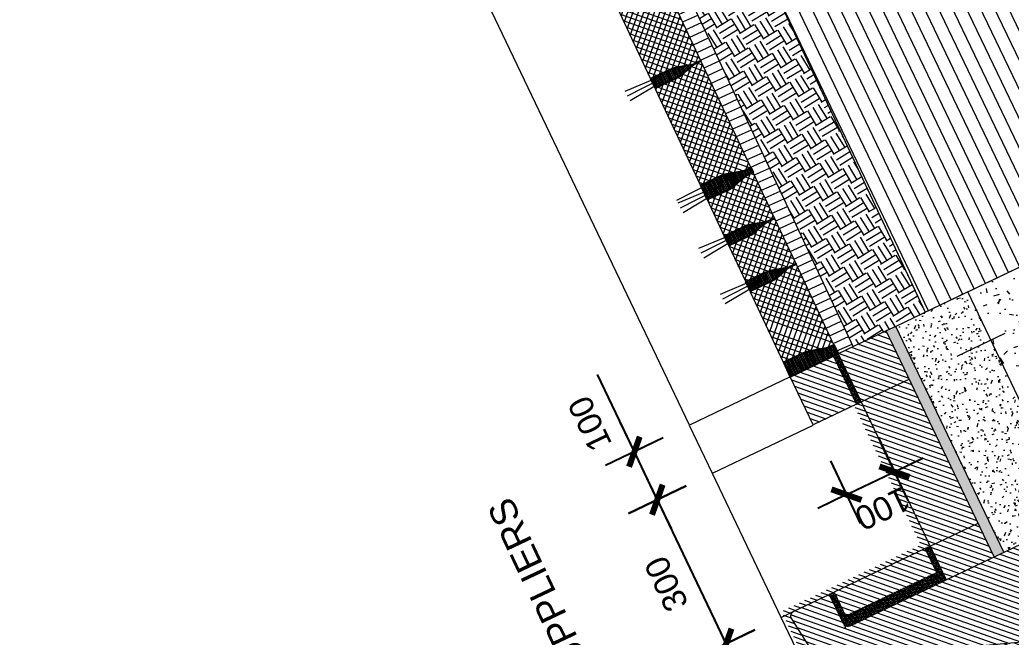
# Model space of a CAD drawing. Header units: metres. Extents: x 678805 to 1359287, y 2747329 to 5497370.
# Drawn here: x 679483.323 to 679485.186, y 2747420.339 to 2747421.499 of the extents above; entities that cross this region are included whole.
import ezdxf
from ezdxf import colors
from ezdxf.entities.mleader import LeaderData, LeaderLine
from ezdxf.math import Vec2, Vec3

# ---------------------------------------------------------------- set-up
doc = ezdxf.new("R2010")
doc.units = ezdxf.units.M
doc.linetypes.add('XREF_MON_WATERFEATURE$0$HIDDEN', pattern=[0.375, 0.25, -0.125])
for name, color, linetype, true_color in [('02-L-Waterfeatures 01', 7, 'Continuous', 0x4da6ff), ('XREF_MON_WATERFEATURE$0$01-TX-Dimensions_1-25', 7, 'Continuous', 0x3f5f7f), ('XREF_MON_WATERFEATURE$0$EIT_3 TR sorra', 7, 'Continuous', 0xd8ceb0)]:
    doc.layers.add(name, color=color, linetype=linetype, true_color=true_color)
doc.layers.add('XREF_MON_WATERFEATURE$0$-aux', color=50, linetype='Continuous', plot=False)
for name, color, linetype in [('XREF_MON_WATERFEATURE$0$01-TX', 7, 'Continuous'), ('XREF_MON_WATERFEATURE$0$02-L-Waterfeatures 02', 152, 'Continuous'), ('XREF_MON_WATERFEATURE$0$COTAUX', 7, 'Continuous')]:
    doc.layers.add(name, color=color, linetype=linetype)
for name, color, linetype, lineweight, true_color in [('XREF_MON_WATERFEATURE$0$02-L-projecció', 7, 'Continuous', 5, 0x636363), ('XREF_MON_WATERFEATURE$0$02-L-projecció 2', 7, 'Continuous', 5, 0x636363), ('XREF_MON_WATERFEATURE$0$3- TR terra vegetal', 7, 'Continuous', 0, 0xbea68e), ('XREF_MON_WATERFEATURE$0$3-TR sorra granitica', 7, 'Continuous', 0, 0xf2dac9), ('XREF_MON_WATERFEATURE$0$3-TR tot_u', 7, 'Continuous', 5, 0x787878)]:
    doc.layers.add(name, color=color, linetype=linetype, lineweight=lineweight, true_color=true_color)
for name, color, linetype, lineweight in [('XREF_MON_WATERFEATURE$0$02-L-seccionat', 6, 'Continuous', 5), ('XREF_MON_WATERFEATURE$0$1-L-GESPA', 64, 'Continuous', 0), ('XREF_MON_WATERFEATURE$0$3-TR Formigó', 252, 'Continuous', 0), ('XREF_MON_WATERFEATURE$0$3-TR terra compactada', 45, 'Continuous', 0), ('XREF_MON_WATERFEATURE$0$3-TR Tot-u', 37, 'Continuous', 0)]:
    doc.layers.add(name, color=color, linetype=linetype, lineweight=lineweight)
doc.styles.add('XREF_MON_WATERFEATURE$0$Standard', font='arial.ttf')
doc.dimstyles.new('XREF_MON_WATERFEATURE$0$E20', dxfattribs={"dimscale": 0.03, "dimtxt": 1.5, "dimasz": 0.2, "dimexe": 0.1, "dimexo": 2.5, "dimgap": 1, "dimtad": 1, "dimdec": 0, "dimlfac": 1000, "dimzin": 0, "dimdsep": 46, "dimtxsty": 'XREF_MON_WATERFEATURE$0$Standard', "dimblk1": 'XREF_MON_WATERFEATURE$0$LINCOT200', "dimblk2": 'XREF_MON_WATERFEATURE$0$LINCOT200', "dimsah": 1, "dimcen": 0.1, "dimdle": 0.1, "dimclrt": 256, "dimadec": 0, "dimazin": 0, "dimtfac": 0.01538461538461539, "dimtdec": 0, "dimtofl": 0, "dimtmove": 0, "dimatfit": 3, "dimldrblk": 'XREF_MON_WATERFEATURE$0$LINCOT200', "dimfxl": 1, "dimtolj": 1, "dimtzin": 0, "dimarcsym": 0})
pattern_1 = [(45.00024237466998, (-40.34457872249186, 32.35884302249178), (-0.00673522058219375, 0.00673516359928945), []), (135.0002423746699, (-40.34457872249186, 32.35884302249178), (-0.00673516359928945, -0.00673522058219375), [])]
pattern_2 = [(0.07158571544180016, (-44.33481519203633, 33.15170948952436), (-3.123515266994169e-06, 0.002499998048729712), [])]
pattern_3 = [(44.99999999989516, (-45.99746788525954, 30.80656202230603), (-0.006735192090789537, 0.006735192090814185), [])]
pattern_4 = [(43.98579928964266, (0, 0), (0.001927275125572216, 0.006603891924043958), [0.00853281250000007, -0.001706562500000014, 0, -0.001706562500000014])]
pattern_5 = [(44.99999999999999, (0, 0), (-0.006735192090801866, 0.006735192090801866), [])]

# ---------------------------------------------------------------- blocks, each defined once
blk = doc.blocks.new('XREF_MON_WATERFEATURE$0$WaterFall Channel')
at = {"layer": 'XREF_MON_WATERFEATURE$0$3-TR Formigó'}
h = blk.add_hatch(dxfattribs=at)
h.set_pattern_fill('ANSI31', color=256, scale=0.002999999999999998, angle=-18.27604261032588, style=0)
h.set_pattern_definition(pattern_3)
h.paths.add_polyline_path([(0.09851920045912266, -5.111424252390862e-05), (-1.862645149230957e-09, -4.21903096139431e-05), (-1.586973667144775e-06, -0.3450375250540674), (0.09851920185610652, -0.3450375245884061)])
h = blk.add_hatch(dxfattribs=at)
h.set_pattern_fill('ANSI31', color=256, scale=0.002999999999999998, angle=-18.27604261032588, style=0)
h.set_pattern_definition(pattern_3)
edge = h.paths.add_edge_path()
edge.add_line((0.2580314185521885, -0.3999952720651739), (0.0985192027874291, -0.3999831625260413))
edge.add_line((0.0985192027874291, -0.3999831625260413), (0.09850334841758013, -0.3750360794365406))
edge.add_line((0.09850334841758013, -0.3750360794365406), (8.132075890898705e-06, -0.3750389693304896))
edge.add_line((8.132075890898705e-06, -0.3750389693304896), (2.610962837934494e-06, -0.4999805477447808))
edge.add_line((2.610962837934494e-06, -0.4999805477447808), (0.4298762682080269, -0.5000129554420709))
edge.add_line((0.4298762682080269, -0.5000129554420709), (0.4298762682080269, -0.1000000004656613))
edge.add_line((0.4298762682080269, -0.1000000004656613), (0.4998762682080269, -0.1000000004656613))
edge.add_line((0.4998762682080269, -0.1000000004656613), (0.4998762686548925, -0.02505663478112696))
edge.add_arc((0.4898366796350784, -0.02645006639107605), 0.01013582751127793, 7.901811386936648, 96.45579607710752)
edge.add_line((0.4886970412917435, -0.01637851120904088), (0.3952812625161918, -0.0274717642880464))
edge.add_line((0.3952812625161918, -0.0274717642880464), (0.2580314185521885, -0.3999952720651739))
at = {"layer": 'XREF_MON_WATERFEATURE$0$02-L-seccionat'}
blk.add_lwpolyline([(4.656612873077393e-10, -4.656612873077393e-10), (0.09851920325309038, -4.656612873077393e-10), (0.09851920325309038, -0.3899839207848978, 0.4141913255382975), (0.1085184440340928, -0.3999839207560771), (0.2510580586641579, -0.399994742634442, 0.3142384861403481), (0.260442213579803, -0.3934518925298635), (0.3931626223038822, -0.0332221772634832, -0.2820400704616889), (0.4013667897201669, -0.02674909950616764), (0.4886970412917435, -0.01637851120904088, -0.4492722296790671), (0.4998762696050107, -0.02630873816087842), (0.4998762682080269, -0.1000000004656613), (0.4398762682080269, -0.1000000004656613, 0.414213562373095), (0.4298762682080269, -0.1100000004656613), (0.4298762682080269, -0.5000129554420709), (-2.265442162752151e-06, -0.4999805482104421), (4.656612873077393e-10, -4.656612873077393e-10)], format="xyb", dxfattribs=at)
blk = doc.blocks.new('XREF_MON_WATERFEATURE$0$Font')
at = {"layer": 'XREF_MON_WATERFEATURE$0$02-L-Waterfeatures 02', "lineweight": 9, "transparency": 33554687}
h = blk.add_hatch(dxfattribs=at)
h.set_pattern_fill('ANSI31', color=256, scale=0.002499999999999999, angle=2.627825166700061e-09)
h.set_pattern_definition([(45.00000000262781, (2.000490661710501, -0.440017266664654), (-0.005612660075925642, 0.005612660075410798), [])])
edge = h.paths.add_edge_path()
edge.add_line((1.800098594278097, 1.504928372334689), (1.800098593346775, 1.109996326325006))
edge.add_line((1.800098593346775, 1.109996326267719), (1.959610811672671, 1.109934739693862))
edge.add_line((1.959610811434686, 1.109934739535674), (2.096860655398689, 1.482458247312802))
edge.add_line((2.096860656514764, 1.48245824733749), (2.190276435238792, 1.49360097657212))
edge.add_arc((2.191415851935744, 1.483529136050493), 0.01013608618583568, 7.903237830832325, 96.45436951496481, ccw=False)
edge.add_line((2.201455662492663, 1.484922853065655), (2.202041886351375, 1.199959193803714))
edge.add_line((2.2020418853499, 1.199959194054827), (2.501285506412387, 1.199959193589166))
edge.add_line((2.501285506412387, 1.199959193589166), (2.501455659907939, 1.214982734787865))
edge.add_line((2.501455659978092, 1.21498273476027), (2.2114556604065, 1.21498273476027))
edge.add_line((2.2114556604065, 1.21498273476027), (2.211455659940839, 1.504928372791037))
edge.add_line((2.211455660872161, 1.50492837256752), (1.80009859520942, 1.504928372101858))
at = {"layer": 'XREF_MON_WATERFEATURE$0$3- TR terra vegetal'}
h = blk.add_hatch(dxfattribs=at)
h.set_pattern_fill('_USER', color=256, scale=0.0025, angle=-18.20445689477927, style=0, pattern_type=0)
h.set_pattern_definition([(0.07158571544180016, (-2.520864568650723, 15.61638862267137), (-3.123515266994169e-06, 0.002499998048729712), [])])
edge = h.paths.add_edge_path()
edge.add_line((2.620919218286872, 1.199803300201893), (2.601663697510975, 1.199959445279092))
edge.add_line((2.601663697510958, 1.199959445279092), (2.601657126098854, 1.29911584360525))
edge.add_line((2.601657126098871, 1.29911584360525), (2.63172709196806, 1.298881505616009))
edge.add_line((2.63172709196806, 1.298881505616009), (2.631406579166651, 1.257753982208669))
edge.add_arc((2.574263726361096, 1.25819930434227), 0.05714458812793462, 343.55447609660683, 359.55349522291766, ccw=False)
edge.add_line((2.629070491530001, 1.242021466605365), (2.622962411027402, 1.221328699029982))
edge.add_arc((2.669399163220078, 1.207621516892686), 0.04841754648069411, 163.55447421306, 179.5534933392727)
edge.add_line((2.620983086992055, 1.207998831057921), (2.620919218286872, 1.199803299969062))
edge.add_line((2.620919218286872, 1.199803300201893), (2.601663697510975, 1.199959445279092))
h = blk.add_hatch(dxfattribs=at)
h.set_pattern_fill('_USER', color=256, scale=0.0025, angle=-18.20445689477927, style=0, pattern_type=0)
h.set_pattern_definition(pattern_2)
edge = h.paths.add_edge_path()
edge.add_line((2.788405295461416, 1.198497987817973), (2.788469163700938, 1.206693517509848))
edge.add_arc((2.740053078625351, 1.207070832140744), 0.04841755511519297, 359.5534931793446, 375.5525123054567)
edge.add_line((2.786697830073535, 1.220052616903558), (2.780912994407117, 1.240838068304583))
edge.add_arc((2.835965244099498, 1.256159762851894), 0.05714459254193436, 179.5534972539195, 195.552516380138, ccw=False)
edge.add_line((2.77882238663733, 1.256605083122849), (2.7791428999044, 1.297732603270561))
edge.add_line((2.779142900835723, 1.297732603270561), (2.799213169608265, 1.297576192300767))
edge.add_line((2.799213168676943, 1.297576192300767), (2.798892656341195, 1.256448672153056))
edge.add_arc((2.741749791894108, 1.256893996149302), 0.05714460020380366, 343.5544745027155, 359.5534936290265, ccw=False)
edge.add_line((2.796556567773223, 1.240716153290123), (2.790448487270623, 1.220023387111723))
edge.add_arc((2.836885238997638, 1.206316201481968), 0.04841754697216365, 163.5544702963147, 179.5534894225274)
edge.add_line((2.788469162303954, 1.206693519372493), (2.788405294297263, 1.198497987817973))
h = blk.add_hatch(dxfattribs=at)
h.set_pattern_fill('_USER', color=256, scale=0.0025, angle=-18.20445689477927, style=0, pattern_type=0)
h.set_pattern_definition(pattern_2)
edge = h.paths.add_edge_path()
edge.add_line((2.883365471381694, 1.197754453402013), (2.883429338224232, 1.205949983093888))
edge.add_arc((2.835013248957694, 1.206327298190445), 0.04841755843227954, 359.5534926588701, 375.5525117849821)
edge.add_line((2.881658004596829, 1.219309083651751), (2.87587316846475, 1.240094535052776))
edge.add_arc((2.930925411172211, 1.255416225409135), 0.05714458546793722, 179.5534948100345, 195.5525139362529, ccw=False)
edge.add_line((2.873782561160624, 1.255861547775567), (2.874103073496372, 1.296989069320261))
edge.add_line((2.874103073496372, 1.296989069320261), (2.894173342734575, 1.29683265928179))
edge.add_line((2.894173343665898, 1.29683265928179), (2.89385283133015, 1.255705136805773))
edge.add_arc((2.836709975730628, 1.256150460336357), 0.05714459002858331, 343.5544746836989, 359.55349381000985, ccw=False)
edge.add_line((2.891516742296517, 1.239972620736808), (2.885408661328256, 1.219279854092747))
edge.add_arc((2.931845414452255, 1.205572666600347), 0.04841754887281254, 163.5544686287365, 179.5534877549495)
edge.add_line((2.883429335430264, 1.205949985887855), (2.883365469519049, 1.19775445247069))
h = blk.add_hatch(dxfattribs=at)
h.set_pattern_fill('_USER', color=256, scale=0.0025, angle=-18.20445689477927, style=0, pattern_type=0)
h.set_pattern_definition(pattern_2)
edge = h.paths.add_edge_path()
edge.add_line((2.988325421698391, 1.196943555492908), (2.978325727861375, 1.197021484375))
edge.add_line((2.978325728327036, 1.197021484375), (2.978389595635235, 1.205217014532536))
edge.add_arc((2.929973511490971, 1.205594331026077), 0.0484175548952806, 359.5534912166777, 375.5525103427898)
edge.add_line((2.976618262939155, 1.218576114159077), (2.970833425875753, 1.23936156462878))
edge.add_arc((3.025885672774166, 1.254683255217969), 0.05714458878502333, 179.5534943690459, 195.5525134952643, ccw=False)
edge.add_line((2.968742818571627, 1.255128578282893), (2.969063330441713, 1.296256100293249))
edge.add_line((2.969063330441713, 1.296256100293249), (2.999133296310902, 1.296021761372685))
edge.add_line((2.999133296776563, 1.296021761372685), (2.998812783043832, 1.254894237965345))
edge.add_arc((2.941669930703938, 1.255339556373656), 0.05714458763646535, 343.55447941519253, 359.5534985415034, ccw=False)
edge.add_line((2.996476696804166, 1.239161722362041), (2.990368616301566, 1.21846895525232))
edge.add_arc((3.036805368959904, 1.204761771019548), 0.04841754838134283, 163.5544725454819, 179.5534916716948)
edge.add_line((2.988389290869236, 1.205139087280259), (2.988325421698391, 1.196943555725738))
edge.add_line((2.988325421698391, 1.196943555492908), (2.978325727861375, 1.197021484375))
h = blk.add_hatch(dxfattribs=at)
h.set_pattern_fill('_USER', color=256, scale=0.0025, angle=-18.20445689477927, style=0, pattern_type=0)
h.set_pattern_definition(pattern_2)
edge = h.paths.add_edge_path()
edge.add_line((3.209555474109948, 1.19522297848016), (3.209619340486825, 1.203418508637697))
edge.add_arc((3.161203252151608, 1.203795820474625), 0.04841755721356116, 359.5534968444406, 375.5525159705526)
edge.add_line((3.207848005928099, 1.216777608729899), (3.202063170261681, 1.23756305873394))
edge.add_arc((3.257115418557078, 1.252884747926146), 0.05714459022365417, 179.5534924856203, 195.5525116118387, ccw=False)
edge.add_line((3.199972563423216, 1.253330072853714), (3.200293075293303, 1.294457593467087))
edge.add_line((3.200293075293303, 1.294457593234256), (3.220363345462829, 1.294301183195785))
edge.add_line((3.22036334592849, 1.294301183428615), (3.220042832195759, 1.253173660952598))
edge.add_arc((3.162899978924543, 1.253618983086199), 0.05714458812793462, 343.55447609660683, 359.55349522291766, ccw=False)
edge.add_line((3.217706744093448, 1.237441145349294), (3.211598663125187, 1.216748378239572))
edge.add_arc((3.258035416249186, 1.203041192376986), 0.04841754862707762, 163.5544705871094, 179.5534897133222)
edge.add_line((3.209619338624179, 1.20341850980185), (3.209555472014472, 1.195222975919023))
at = {"layer": 'XREF_MON_WATERFEATURE$0$3-TR Formigó'}
h = blk.add_hatch(dxfattribs=at)
h.set_pattern_fill('ANSI31', color=256, scale=0.003, style=0)
h.set_pattern_definition(pattern_5)
h.paths.add_polyline_path([(2.20145566156134, 1.399930011248216), (2.151455661281943, 1.399930011481047), (2.151455661281943, 1.209959194529802), (2.201455661095679, 1.20995919406414)])
h = blk.add_hatch(dxfattribs=at)
h.set_pattern_fill('ANSI31', color=256, scale=0.003, style=0)
h.set_pattern_definition(pattern_5)
h.paths.add_polyline_path([(2.501663700677454, 1.299959193915129), (2.601663699373603, 1.299959193915129), (2.601663697510958, 1.20995919406414), (2.501663697417825, 1.20995919406414)])
h = blk.add_hatch(dxfattribs=at)
h.set_pattern_fill('ANSI37', color=256, scale=0.002999999999999998, angle=-18.27580023555105, style=0)
h.set_pattern_definition(pattern_1)
edge = h.paths.add_edge_path()
edge.add_line((2.788405321538448, 1.198501554317772), (2.788469189312309, 1.206697084009647))
edge.add_arc((2.740053099580109, 1.207074402133003), 0.04841755976012121, 359.5534894544946, 375.5525085808836)
edge.add_line((2.786697857547551, 1.220056185033172), (2.780913020251319, 1.240841632243246))
edge.add_arc((2.835965268779546, 1.256163323298097), 0.05714459044333947, 179.5534941485196, 195.552513274802, ccw=False)
edge.add_line((2.778822412248701, 1.25660864636302), (2.779142895713449, 1.297732671257108))
edge.add_line((2.779142896644771, 1.297732671257108), (2.778345715720206, 1.297738884575665))
edge.add_line((2.778345715254545, 1.297738884575665), (2.77835229318589, 1.298582934308797))
edge.add_line((2.778352293651551, 1.298582934308797), (2.632530850823969, 1.299719341564924))
edge.add_line((2.632530850358307, 1.299719341564924), (2.632524273823947, 1.298875288572162))
edge.add_line((2.632524273823947, 1.298875288572162), (2.63172709196806, 1.298881505616009))
edge.add_line((2.63172709196806, 1.298881505616009), (2.631406607571989, 1.25775747699663))
edge.add_arc((2.574263754300773, 1.258202799130231), 0.05714458812803555, 343.5544760966211, 359.5534952229035, ccw=False)
edge.add_line((2.629070519469678, 1.242024961160496), (2.622962438967079, 1.22133219265379))
edge.add_arc((2.669399196282029, 1.207625006325543), 0.04841755193637695, 163.5544711686107, 179.5534902949996)
edge.add_line((2.620983114466071, 1.208002323750407), (2.620919245295227, 1.199806794989854))
edge.add_line((2.620919245760888, 1.199806794989854), (2.78840532200411, 1.198501554317772))
h = blk.add_hatch(dxfattribs=at)
h.set_pattern_fill('ANSI37', color=256, scale=0.002999999999999998, angle=-18.27580023555105, style=0)
h.set_pattern_definition(pattern_1)
edge = h.paths.add_edge_path()
edge.add_line((2.883365494664758, 1.197757951449603), (2.883429365232587, 1.2059534820728))
edge.add_arc((2.835013275034726, 1.206330791115761), 0.04841756096963969, 359.55350024916, 375.552519375549)
edge.add_line((2.881658030673862, 1.219312583096325), (2.87587319361046, 1.240098029375076))
edge.add_arc((2.930925440043211, 1.255419719964266), 0.0571445887847962, 179.5534943690139, 195.5525134952963, ccw=False)
edge.add_line((2.873782586771995, 1.255865043029189), (2.874103070702404, 1.296989068388939))
edge.add_line((2.874103070236742, 1.296989068388939), (2.873305889312178, 1.296995281707495))
edge.add_line((2.8733058902435, 1.296995281241834), (2.873312468174845, 1.29783933237195))
edge.add_line((2.873312467709184, 1.297839332837611), (2.800016899127513, 1.29841053346172))
edge.add_line((2.800016899127513, 1.29841053346172), (2.800010321196169, 1.297566482797265))
edge.add_line((2.800010321196169, 1.297566482564434), (2.799213139340281, 1.29757269914262))
edge.add_line((2.79921313887462, 1.297572699375451), (2.798892655875534, 1.256448670290411))
edge.add_arc((2.741749806329608, 1.256893992889673), 0.0571445848182067, 343.5544756038513, 359.5534947301338, ccw=False)
edge.add_line((2.796556567773223, 1.240716155618429), (2.790448486339301, 1.220023386646062))
edge.add_arc((2.836885245516896, 1.206316201947629), 0.04841755334555609, 163.554473417778, 179.5534925441669)
edge.add_line((2.788469162303954, 1.206693517044187), (2.788405294530094, 1.198497987817973))
edge.add_line((2.788405295461416, 1.198497987817973), (2.883365495596081, 1.197757951449603))
h = blk.add_hatch(dxfattribs=at)
h.set_pattern_fill('ANSI37', color=256, scale=0.002999999999999998, angle=-18.27580023555105, style=0)
h.set_pattern_definition(pattern_1)
edge = h.paths.add_edge_path()
edge.add_line((2.978325752075762, 1.19702498242259), (2.978389622177929, 1.205220513045788))
edge.add_arc((2.929973528254777, 1.205597823951393), 0.04841756406681364, 359.5534977660189, 375.5525168924078)
edge.add_line((2.976618288550526, 1.218579615000635), (2.970833451021463, 1.239365061279386))
edge.add_arc((3.025885700713843, 1.254686749074608), 0.05714459166205797, 179.553490602163, 195.5525097284453, ccw=False)
edge.add_line((2.968742844648659, 1.255132075864822), (2.969063328579068, 1.296256100293249))
edge.add_line((2.969063328579068, 1.296256100293249), (2.968266147654504, 1.296262315008789))
edge.add_line((2.968266147188842, 1.296262315008789), (2.968272725120187, 1.297106363810599))
edge.add_line((2.968272725585848, 1.297106363810599), (2.894977157004178, 1.29767756536603))
edge.add_line((2.894977157469839, 1.29767756536603), (2.894970578607172, 1.296833514235914))
edge.add_line((2.894970577675849, 1.296833514235914), (2.894173396285623, 1.296839731279761))
edge.add_line((2.894173396751285, 1.296839731279761), (2.893852913286537, 1.255715701729059))
edge.add_arc((2.836710061877966, 1.256161020603031), 0.05714458598165183, 343.554479168822, 359.5534982951045, ccw=False)
edge.add_line((2.891516826115549, 1.239983186591417), (2.885408743517473, 1.21929041761905))
edge.add_arc((2.931845499202609, 1.205583235481754), 0.0484175496671256, 163.5544757737476, 179.5534949001365)
edge.add_line((2.88342942064628, 1.205960548482835), (2.883365553338081, 1.197765020187944))
edge.add_line((2.883365551941097, 1.197765020653605), (2.9783257516101, 1.19702498242259))
h = blk.add_hatch(dxfattribs=at)
h.set_pattern_fill('ANSI37', color=256, scale=0.002999999999999998, angle=-18.27580023555105, style=0)
h.set_pattern_definition(pattern_1)
edge = h.paths.add_edge_path()
edge.add_line((3.209555471781641, 1.195222976151854), (3.209619341650978, 1.203418507706374))
edge.add_arc((3.161203257739544, 1.203795820707455), 0.0484175536757299, 359.55349540211, 375.5525145284989)
edge.add_line((3.207848007790744, 1.216777606634423), (3.20206316979602, 1.237563054310158))
edge.add_arc((3.257115419954062, 1.252884743968025), 0.05714459188197037, 179.5534922650943, 195.5525113913767, ccw=False)
edge.add_line((3.199972562957555, 1.253330069128424), (3.200293047353625, 1.294454094022512))
edge.add_line((3.200293047819287, 1.294454094022512), (3.199495866429061, 1.294460306409746))
edge.add_line((3.199495866429061, 1.294460306642577), (3.199502443894744, 1.29530435684137))
edge.add_line((3.199502443894744, 1.29530435660854), (2.999937055166811, 1.296859595924616))
edge.add_line((2.999937056098133, 1.296859595924616), (2.999930477235466, 1.2960155447945))
edge.add_line((2.999930476769805, 1.2960155447945), (2.999133296776563, 1.296021761372685))
edge.add_line((2.999133296776563, 1.296021761372685), (2.998812811914831, 1.254897733684629))
edge.add_arc((2.941669948864728, 1.255343052558601), 0.0571445978117866, 343.5544792342224, 359.5534983605048, ccw=False)
edge.add_line((2.996476725209504, 1.239165214821696), (2.990368643309921, 1.218472448177636))
edge.add_arc((3.036805401556194, 1.204765267204493), 0.04841755285408672, 163.5544773345227, 179.5534964609117)
edge.add_line((2.988389318808913, 1.205142579041421), (2.988325450569391, 1.196947049815208))
edge.add_line((2.988325450569391, 1.196947049815208), (3.209555471548811, 1.195222976151854))
h = blk.add_hatch(dxfattribs=at)
h.set_pattern_fill('ANSI37', color=256, scale=0.002999999999999998, angle=-18.27580023555105, style=0)
h.set_pattern_definition([(45.00024237466998, (-39.75594249647111, 32.35425920598209), (-0.00673522058219375, 0.00673516359928945), []), (135.0002423746699, (-39.75594249647111, 32.35425920598209), (-0.00673516359928945, -0.00673522058219375), [])])
edge = h.paths.add_edge_path()
edge.add_line((3.377041547559202, 1.193917736411095), (3.377105415333062, 1.20211326610297))
edge.add_arc((3.328689325135201, 1.202490588650107), 0.04841756086888397, 359.5534842875915, 375.5525034139803)
edge.add_line((3.375334084965289, 1.215472367592156), (3.369549246504903, 1.236257814336568))
edge.add_arc((3.424601493868977, 1.251579505391419), 0.05714459044333947, 179.5534941485196, 195.552513274802, ccw=False)
edge.add_line((3.367458638735116, 1.252024828456342), (3.367779122199863, 1.293148853816092))
edge.add_line((3.367779122199863, 1.293148853816092), (3.366981941275299, 1.29315506760031))
edge.add_line((3.366981941275299, 1.29315506760031), (3.366988519206643, 1.293999117333442))
edge.add_line((3.366988519206643, 1.293999117333442), (3.221167076379061, 1.295135523192585))
edge.add_line((3.221167076844722, 1.295135523192585), (3.221160500310361, 1.294291469734162))
edge.add_line((3.2211604998447, 1.294291469734162), (3.220363317988813, 1.294297688174993))
edge.add_line((3.220363318454474, 1.294297688174993), (3.220042834058404, 1.25317365815863))
edge.add_arc((3.162899984046817, 1.253618980525061), 0.0571445848182067, 343.5544756038513, 359.5534947301338, ccw=False)
edge.add_line((3.217706745490432, 1.237441143253818), (3.211598664987832, 1.216748376144096))
edge.add_arc((3.258035422302783, 1.203041191678494), 0.04841755169064211, 163.5544731269834, 179.5534922533723)
edge.add_line((3.209619341418147, 1.203418507240713), (3.20955547131598, 1.195222977548838))
edge.add_line((3.209555470850319, 1.195222977548838), (3.377041547559202, 1.193917736411095))
h = blk.add_hatch(dxfattribs=at)
h.set_pattern_fill('ANSI31', color=256, scale=0.003, style=0)
h.set_pattern_definition(pattern_5)
h.paths.add_polyline_path([(2.601663697045296, 1.199959194287658), (2.131455661728978, 1.199959194054827), (2.131455662194639, 1.099959194660187), (2.601663697045296, 1.099959194660187)])
at = {"layer": 'XREF_MON_WATERFEATURE$0$3-TR sorra granitica'}
h = blk.add_hatch(dxfattribs=at)
h.set_pattern_fill('LINE', color=256, scale=0.004999999999999999, angle=69.79554310522073, style=0)
h.set_pattern_definition([(88.07158571544174, (23.4716651965864, 250.1307054138742), (-0.01586600920376316, 0.0005342068383152928), [])])
h.paths.add_polyline_path([(2.601827840320766, 1.168583462946117), (6.228119605686516, 1.140348761575297), (6.228353182319552, 1.170347852166742), (2.601788648404181, 1.199952063150704)])
at = {"layer": 'XREF_MON_WATERFEATURE$0$3-TR terra compactada'}
h = blk.add_hatch(dxfattribs=at)
h.set_pattern_fill('LINE', color=256, scale=0.0075, style=0)
h.set_pattern_definition([(1.590277340731758e-14, (-1.593222049996257, -1.450000001117587), (0, 0.0238125), [])])
edge = h.paths.add_edge_path()
edge.add_line((-1.508667595218867, 0.9890606738626957), (-1.508667595192252, -0.6048951202948476))
edge.add_line((-1.508667595218867, -0.6048951202537864), (6.136539501577078, -0.6048951200357733))
edge.add_line((6.136539502069354, -0.6048951200209558), (6.135368614665779, 0.7910603175694269))
edge.add_line((6.135368613991886, 0.7910603177733719), (3.626572259866925, 0.8105940809709242))
edge.add_line((3.626572260633111, 0.8105940809473395), (3.548124667638425, 1.011210944756913))
edge.add_line((3.548124666791409, 1.011210944736376), (2.60166369870992, 1.018580193498171))
edge.add_line((2.601663698907942, 1.01858019316569), (2.601663700051208, 0.1099791904142415))
edge.add_line((2.601663700770587, 0.1099791903980076), (2.601663700770587, -0.3400208096019923))
edge.add_line((2.601663699839264, -0.3400208093225956), (0.9815726160337759, -0.3400210808148136))
edge.add_line((0.9815726173110306, -0.3400210812687874), (0.9815726173110306, 0.00997891873121265))
edge.add_line((0.9815726173110306, 0.009978918824344873), (1.145767424071051, 0.00997891916307908))
edge.add_line((1.145767423324287, 0.00997891929000616), (0.8764049971942496, 0.9722189113882429))
edge.add_line((0.8764049969613552, 0.9722189116291702), (-1.508667595224254, 0.9890606740160933))
at = {"layer": 'XREF_MON_WATERFEATURE$0$3-TR Tot-u'}
h = blk.add_hatch(dxfattribs=at)
h.set_pattern_fill('EARTH', color=256, scale=0.005, angle=-84.07414778341365)
h.set_pattern_definition([(275.9258522165863, (0, 0), (0.0348582512672567, -0.02830242601949161), [0.03175, -0.03175]), (275.9258522165863, (0.01184262707829475, 0.001229217275977135), (0.0348582512672567, -0.02830242601949161), [0.03175, -0.03175]), (275.9258522165863, (0.02368525415658951, 0.002458434551954269), (0.0348582512672567, -0.02830242601949161), [0.03175, -0.03175]), (5.925852216586342, (0.02804253622889519, -0.001079368870705366), (0.02830242601949161, 0.0348582512672567), [0.03174999999999997, -0.03174999999999997]), (5.925852216586342, (0.02927175257354975, -0.01292199594900012), (0.02830242601949161, 0.0348582512672567), [0.03174999999999997, -0.03174999999999997]), (5.925852216586342, (0.03050096984952688, -0.02476462279446423), (0.02830242601949161, 0.0348582512672567), [0.03174999999999997, -0.03174999999999997])])
h.paths.add_polyline_path([(3.434739958960563, 1.162098317407072), (2.601827842183411, 1.168583462014794), (2.601663698907942, 1.01858019316569), (3.376018244307488, 1.012550984043628)])
at = {"layer": 'XREF_MON_WATERFEATURE$0$3-TR tot_u'}
h = blk.add_hatch(dxfattribs=at)
h.set_pattern_fill('AR-CONC', color=256, scale=0.0002499999999999999, angle=90.27678088148771)
h.set_pattern_definition([(140.2767808814876, (0, 0), (0.003764704159489953, 0.04556488512718997), [0.004762499999999998, -0.05238749999999998]), (85.27678088148768, (0, 0), (-0.04772109123189317, -0.009041488029591135), [0.003809999999999997, -0.04191014604249997]), (190.7282255814877, (0.0003137243911623955, 0.003797061275690794), (-0.04395638512486119, 0.03652339698683523), [0.004047502200000001, -0.04452256114999999]), (136.4609808814877, (-0.01269985176622868, -6.134994328022003e-05), (0.01018308268423948, 0.06781974315314414), [0.007143749999999996, -0.07858124999999996]), (186.9123384914877, (-0.01185126835480332, 0.005590290063992143), (-0.06214251756734138, 0.05905152949145021), [0.006071255784999996, -0.06678390203999994]), (81.46093205148773, (-0.01269985176622868, -6.134994328022003e-05), (-0.06214251756431045, 0.05905152949483337), [0.005714991767499996, -0.06286493297999994]), (111.2767808814877, (-0.009555563796311617, 0.006303913425654173), (0.02538289961306774, 0.03802665916488777), [0.004762499999999995, -0.05238749999999995]), (56.27678088148772, (-0.009555563796311617, 0.006303913425654173), (-0.04612109131131682, 0.01522788673825666), [0.003809999999999997, -0.04190999999999995]), (161.7282258814877, (-0.007440322078764439, 0.009472801350057125), (-0.02073819193550643, 0.05325454581748144), [0.004047502199999996, -0.04452248439999996]), (127.7767808814877, (0, 0), (-0.02114224311496267, 0.0006700263971019344), [0, -0.04140199999999998, 0, -0.04254499999999999, 0, -0.04206874999999998]), (97.77678088148762, (0, 0), (-0.02512554822967622, 0.01658373466572633), [0, -0.02425699999999998, 0, -0.04044949999999996, 0, -0.01603374999999999]), (57.7767808814877, (6.84056431055069e-05, -0.01416033459827304), (0.001268419274745624, 0.03390417176223971), [0, -0.01587499999999998, 0, -0.04952999999999995, 0, -0.0657224999999999]), (47.77678088148769, (9.90801490843296e-05, -0.02051026094704866), (-0.006535441198366108, 0.03700115619632984), [0, -0.02063749999999999, 0, -0.03289299999999998, 0, -0.04667249999999997])])
h.paths.add_polyline_path([(2.601663697510958, 0.9299591945018619), (2.601663700304925, 1.07995919464156), (2.131455661263317, 1.07995919464156), (2.131572617217898, 0.929979948559776)])
h = blk.add_hatch(dxfattribs=at)
h.set_pattern_fill('AR-CONC', color=256, scale=0.0005, angle=90.27678088138283)
h.set_pattern_definition([(140.2767808813828, (0, 0), (0.007529408319146686, 0.09112977025436622), [0.009525, -0.104775]), (85.27678088138289, (0, 0), (-0.09544218246381948, -0.0180829760590076), [0.007619999999999997, -0.08382029208499997]), (190.7282255813828, (0.0006274492479860783, 0.007594123017042875), (-0.08791277024958873, 0.07304679397383136), [0.008095004399999994, -0.08904512229999995]), (136.4609808813828, (-0.02539970353245735, -0.0001227003522217274), (0.02036616536872721, 0.135639486306251), [0.0142875, -0.1571625]), (186.9123384913829, (-0.02370253717526793, 0.01118057989515364), (-0.1242850351344667, 0.1181030589831279), [0.01214251157, -0.13356780408]), (81.46093205138288, (-0.02539970353245735, -0.0001227003522217274), (-0.1242850351284048, 0.1181030589898943), [0.011429983535, -0.1257298659599999]), (111.2767808813828, (-0.01911112759262323, 0.01260782638564706), (0.05076579922627469, 0.07605331832968264), [0.009524999999999997, -0.104775]), (56.27678088138281, (-0.01911112759262323, 0.01260782638564706), (-0.09224218262257797, 0.03045577347668214), [0.00762, -0.08381999999999999]), (161.7282258813828, (-0.01488064462319016, 0.01894560316577554), (-0.04147638387081798, 0.1065090916350388), [0.008095004399999996, -0.08904496879999996]), (127.7767808813828, (0, 0), (-0.04228448622992289, 0.001340052794281248), [0, -0.082804, 0, -0.08509, 0, -0.0841375]), (97.77678088138279, (0, 0), (-0.05025109645929177, 0.03316746933154464), [0, -0.04851399999999999, 0, -0.08089899999999998, 0, -0.0320675]), (57.77678088138285, (0.0001368108205497265, -0.02832066966220737), (0.002536838549615339, 0.06780834352447479), [0, -0.03174999999999999, 0, -0.09905999999999998, 0, -0.131445]), (47.77678088138283, (0.0001981612294912338, -0.04102052142843604), (-0.01307088239659678, 0.07400231239268362), [0, -0.041275, 0, -0.065786, 0, -0.093345])])
h.paths.add_polyline_path([(2.601663697510958, 0.9299591945018619), (2.131572617217898, 0.9299591947346926), (2.131572616286576, 0.009979513473808765), (2.601663700304925, 0.009979462018236518)])
at = {"layer": 'XREF_MON_WATERFEATURE$0$EIT_3 TR sorra'}
h = blk.add_hatch(dxfattribs=at)
h.set_pattern_fill('ANSI36', color=256, scale=0.001075000000000009, angle=-1.014200710357327, style=0, double=1)
h.set_pattern_definition(pattern_4)
h.paths.add_polyline_path([(2.131455661728978, 1.199959194054827), (2.20145566156134, 1.199959194054827), (2.201455661095679, 1.20995919406414), (2.151455661281943, 1.209959194529802), (2.151455661281943, 1.399930011481047), (2.20145566156134, 1.399930011248216), (2.201455662027001, 1.409930011257529), (2.131455661263317, 1.409930011257529)])
h = blk.add_hatch(dxfattribs=at)
h.set_pattern_fill('ANSI36', color=256, scale=0.001075000000000009, angle=-1.014200710357327, style=0, double=1)
h.set_pattern_definition(pattern_4)
h.paths.add_polyline_path([(2.601663034874946, 1.20995919406414), (2.501663697417825, 1.20995919406414), (2.501663697883487, 1.199959194287658), (2.601663697045296, 1.199959194287658)])
h = blk.add_hatch(dxfattribs=at)
h.set_pattern_fill('ANSI36', color=256, scale=0.001075000000000009, angle=-1.014200710357327, style=0, double=1)
h.set_pattern_definition(pattern_4)
h.paths.add_polyline_path([(2.601663700770587, 1.099959194194525), (2.131455662194639, 1.099959194660187), (2.131455661263317, 1.07995919464156), (2.601663697510958, 1.07995919464156)])
at = {"layer": 'XREF_MON_WATERFEATURE$0$-aux'}
for points in [[(2.620919218286872, 1.199803300201893), (2.601663697510958, 1.199959445279092), (2.601657126098871, 1.29911584360525), (2.63172709196806, 1.298881505616009), (2.631406579166651, 1.257753982208669, -0.0699225111484148), (2.629070491530001, 1.242021466605365), (2.62296241056174, 1.221328699029982, 0.06992251114798485), (2.620983086992055, 1.207998831057921), (2.620919218286872, 1.199803300201893), (2.601663697510958, 1.199959445279092)], [(2.788405294995755, 1.198497987817973), (2.788405295461416, 1.198497987817973), (2.7884691641666, 1.206693517509848, 0.06992251114754273), (2.786697830073535, 1.220052616903558), (2.780912994872779, 1.240838068537414, -0.06992251114800961), (2.77882238663733, 1.256605083122849), (2.779142900835723, 1.297732603270561), (2.799213168676943, 1.297576192300767), (2.798892656806856, 1.256448672153056, -0.0699225111484148), (2.796556567773223, 1.240716153290123), (2.790448487736285, 1.220023387111723, 0.06992251114798485), (2.788469162303954, 1.206693519372493), (2.788405294995755, 1.198497987817973), (2.788405295461416, 1.198497987817973)], [(2.883365470450372, 1.19775445247069), (2.883365471381694, 1.197754453402013), (2.88342933729291, 1.205949983093888, 0.06992251114754273), (2.881658004596829, 1.219309083651751), (2.875873168930411, 1.240094535052776, -0.06992251114800961), (2.873782561160624, 1.255861547775567), (2.874103073496372, 1.296989069320261), (2.894173343665898, 1.29683265928179), (2.893852830398828, 1.255705136572942, -0.0699225111484148), (2.891516742296517, 1.239972620736808), (2.885408661328256, 1.219279853627086, 0.06992251114798485), (2.883429335430264, 1.205949985887855), (2.883365470450372, 1.19775445247069), (2.883365471381694, 1.197754453402013)], [(2.988325421698391, 1.196943555492908), (2.978325728327036, 1.197021484375), (2.978389595635235, 1.205217014532536, 0.06992251114754273), (2.976618262939155, 1.218576114159077), (2.970833425875753, 1.23936156462878, -0.06992251114800961), (2.968742818571627, 1.255128578282893), (2.969063330441713, 1.296256100293249), (2.999133296776563, 1.296021761372685), (2.99881278257817, 1.254894237965345, -0.0699225111484148), (2.996476696804166, 1.239161722362041), (2.990368615370244, 1.21846895525232, 0.06992251114798485), (2.988389290869236, 1.205139087280259), (2.988325421698391, 1.196943555492908), (2.978325728327036, 1.197021484375)], [(3.209555471781641, 1.195222976151854), (3.209555474109948, 1.19522297848016), (3.209619339555502, 1.203418508637697, 0.06992251114754273), (3.207848005928099, 1.216777608729899), (3.202063170261681, 1.23756305873394, -0.06992251114800961), (3.199972563423216, 1.253330072853714), (3.200293075293303, 1.294457593234256), (3.22036334592849, 1.294301183428615), (3.220042831730098, 1.253173660952598, -0.0699225111484148), (3.217706744093448, 1.237441145349294), (3.211598663125187, 1.216748378239572, 0.06992251114798485), (3.209619338624179, 1.20341850980185), (3.209555471781641, 1.195222976151854), (3.209555474109948, 1.19522297848016)]]:
    blk.add_lwpolyline(points, format="xyb", dxfattribs=at)
at = {"layer": 'XREF_MON_WATERFEATURE$0$02-L-projecció'}
for points in [[(6.228119607083499, 1.140348757151514), (2.601827842183411, 1.168583462014794)], [(2.131455661263317, 1.07995919464156), (2.601663700304925, 1.07995919464156), (2.601663700304925, 1.099959194660187)], [(2.131455661263317, 0.9299591947346926), (2.601663697510958, 0.9299591945018619), (2.601663700304925, 1.07995919464156)], [(6.135200853925198, 0.9910676861181855), (2.601663698907942, 1.01858019316569)], [(2.601663697510958, 0.9299591945018619), (2.601663700304925, 0.20997891924344)]]:
    blk.add_lwpolyline(points, dxfattribs=at)
blk.add_lwpolyline([(-1.508667595218867, 0.9890606738626957), (-1.508667595218867, -0.6048951202537864), (6.136539502069354, -0.6048951200209558), (6.135368613991886, 0.7910603177733719), (3.626572260633111, 0.8105940809473395), (3.548124666791409, 1.011210944736376), (2.601663698907942, 1.01858019316569), (2.601663700770587, 0.1099791903980076), (2.601663699839264, -0.3400208093225956), (0.9815726173110306, -0.3400210812687874), (0.9815726173110306, 0.009978918824344873), (1.145767423324287, 0.00997891929000616), (0.8764049969613552, 0.9722189116291702)], close=True, dxfattribs=at)
at = {"layer": 'XREF_MON_WATERFEATURE$0$02-L-projecció 2'}
for points in [[(1.800098596140742, 1.509928373619914), (2.20145566156134, 1.509928373619914), (2.201455662492663, 1.484922853065655)], [(2.20145566156134, 1.509928373619914), (2.501276037655771, 1.509902806486934)], [(2.501276074443012, 1.509959446731955), (2.601170927286148, 1.509894288145006)], [(2.501663699746132, 1.509959193877876), (2.501511616632342, 1.299959193915129)], [(2.601511615328491, 1.299959193915129), (2.601511616259813, 1.509894288843498)], [(2.601567843463272, 1.50989402923733), (4.901455661281943, 1.509894026909024)]]:
    blk.add_lwpolyline(points, dxfattribs=at)
at = {"layer": 'XREF_MON_WATERFEATURE$0$02-L-projecció 2', "linetype": 'XREF_MON_WATERFEATURE$0$HIDDEN', "ltscale": 0.25}
for points in [[(2.20145566156134, 1.199959194054827), (2.201455569360405, 0.3599795061163604)], [(2.501663697883487, 1.199959194287658), (2.501663605682552, 0.3599795061163604)]]:
    blk.add_lwpolyline(points, dxfattribs=at)
at = {"layer": 'XREF_MON_WATERFEATURE$0$02-L-seccionat'}
for points in [[(2.20145566156134, 1.399930011248216), (2.151455661281943, 1.399930011481047), (2.151455661281943, 1.209959194529802), (2.201455661095679, 1.20995919406414)], [(2.501663700677454, 1.299959193915129), (2.601663699373603, 1.299959193915129), (2.601663697510958, 1.20995919406414), (2.501663697417825, 1.20995919406414)], [(2.601663697045296, 1.199959194287658), (2.131455661728978, 1.199959194054827), (2.131455662194639, 1.099959194660187), (2.601663697045296, 1.099959194660187)]]:
    blk.add_lwpolyline(points, close=True, dxfattribs=at)
for points in [[(2.201455662027001, 1.409930011257529), (2.20145566156134, 1.399930011248216)], [(2.201455661095679, 1.20995919406414), (2.20145566156134, 1.199959194054827)], [(2.501663697417825, 1.20995919406414), (2.501663697883487, 1.199959194287658)], [(2.601663697510958, 1.20995919406414), (2.601663697045296, 1.199959194287658)]]:
    blk.add_lwpolyline(points, dxfattribs=at)
for points in [[(2.788405321538448, 1.198501554317772), (2.788469189312309, 1.206697084009647, 0.06992251114875708), (2.786697857547551, 1.220056185033172), (2.780913020018488, 1.240841632243246, -0.0699225111482901), (2.778822412248701, 1.25660864636302), (2.779142896644771, 1.297732671257108), (2.778345715254545, 1.297738884575665), (2.778352293651551, 1.298582934308797), (2.632530850358307, 1.299719341564924), (2.632524273823947, 1.298875288572162), (2.63172709196806, 1.298881505616009), (2.631406607571989, 1.25775747699663, -0.0699225111482901), (2.629070519469678, 1.242024961160496), (2.622962439898401, 1.221332192886621, 0.06992251114875708), (2.620983114466071, 1.208002323750407), (2.620919245760888, 1.199806794989854)], [(2.883365494664758, 1.197757951449603), (2.883429364766926, 1.2059534820728, 0.06992251114875708), (2.881658030673862, 1.219312583096325), (2.875873194541782, 1.240098029375076, -0.0699225111482901), (2.873782586771995, 1.255865043029189), (2.874103070236742, 1.296989068388939), (2.8733058902435, 1.296995281241834), (2.873312467709184, 1.297839332837611), (2.800016899127513, 1.29841053346172), (2.800010321196169, 1.297566482564434), (2.79921313887462, 1.297572699375451), (2.798892655875534, 1.256448670290411, -0.0699225111482901), (2.796556567773223, 1.240716155618429), (2.790448487270623, 1.220023386646062, 0.06992251114875708), (2.788469162303954, 1.206693517044187), (2.788405295461416, 1.198497987817973)], [(2.978325752075762, 1.19702498242259), (2.978389622177929, 1.205220513045788, 0.06992251114875708), (2.976618288550526, 1.218579615000635), (2.97083345009014, 1.239365061279386, -0.0699225111482901), (2.968742844648659, 1.255132075864822), (2.969063328579068, 1.296256100293249), (2.968266147188842, 1.296262315008789), (2.968272725585848, 1.297106363810599), (2.894977157469839, 1.29767756536603), (2.894970577675849, 1.296833514235914), (2.894173396751285, 1.296839731279761), (2.893852913286537, 1.255715701729059, -0.0699225111482901), (2.891516826115549, 1.239983186591417), (2.885408743750304, 1.21929041761905, 0.06992251114875708), (2.88342942064628, 1.205960548482835), (2.883365551941097, 1.197765020653605)], [(3.209555471781641, 1.195222976151854), (3.209619341418147, 1.203418507706374, 0.06992251114875708), (3.207848007790744, 1.216777606634423), (3.202063170261681, 1.237563054542989, -0.0699225111482901), (3.199972562957555, 1.253330069128424), (3.200293047819287, 1.294454094022512), (3.199495866429061, 1.294460306642577), (3.199502443894744, 1.29530435660854), (2.999937056098133, 1.296859595924616), (2.999930476769805, 1.2960155447945), (2.999133296776563, 1.296021761372685), (2.998812810983509, 1.254897733684629, -0.0699225111482901), (2.996476725209504, 1.239165214821696), (2.99036864284426, 1.218472448643297, 0.06992251114875708), (2.988389318808913, 1.205142579041421), (2.988325450569391, 1.196947049815208)], [(3.377041547559202, 1.193917736411095), (3.377105415333062, 1.20211326610297, 0.06992251114875708), (3.375334084965289, 1.215472367592156), (3.36954924557358, 1.236257814336568, -0.0699225111482901), (3.367458638735116, 1.252024828456342), (3.367779122199863, 1.293148853816092), (3.366981941275299, 1.29315506760031), (3.366988519206643, 1.293999117333442), (3.221167076844722, 1.295135523192585), (3.2211604998447, 1.294291469734162), (3.220363318454474, 1.294297688174993), (3.220042834058404, 1.25317365815863, -0.0699225111482901), (3.217706745490432, 1.237441143253818), (3.211598665453494, 1.216748376376927, 0.06992251114875708), (3.209619341418147, 1.203418507240713), (3.209555470850319, 1.195222977548838)]]:
    blk.add_lwpolyline(points, format="xyb", close=True, dxfattribs=at)
at = {"layer": 'XREF_MON_WATERFEATURE$0$1-L-GESPA'}
for points in [[(2.77880335226655, 1.350739369634539), (2.785288352984935, 1.280939579475671)], [(2.788801091723144, 1.350951910018921), (2.790287222713232, 1.281045851297677)], [(2.798798833508044, 1.351164454128593), (2.795286095701158, 1.281152118463069)], [(2.873763501644135, 1.349992267787457), (2.880248501896858, 1.28019247809425)], [(2.883761240169406, 1.3502048086375), (2.885247371159494, 1.280298748519272)], [(2.893758981488645, 1.350417352281511), (2.890246243681759, 1.280405016615987)], [(2.967306666076183, 1.348352654837072), (2.973791666794568, 1.278552866075188)], [(2.977304405998439, 1.348565196152776), (2.978790536522865, 1.278659137431532)], [(2.987302145920694, 1.348777741193771), (2.983789407648146, 1.278765404131263)], [(2.993300792295486, 1.34890526579693), (2.994786924216896, 1.278999204747379)], [(3.199953475035727, 1.347457249416038), (3.206438475754112, 1.27765745902434)], [(3.209951214957982, 1.347669790498912), (3.211437345482409, 1.277763730380684)], [(3.219948955345899, 1.347882334142923), (3.216436217539012, 1.277869998477399)]]:
    blk.add_lwpolyline(points, dxfattribs=at)
blk.add_blockref('XREF_MON_WATERFEATURE$0$WaterFall Channel', (1.701579393353313, 1.509930012049153))
blk = doc.blocks.new('XREF_MON_WATERFEATURE$0$LINCOT200')
for p, q in [((0, -9.999961704014428), (0, 10.00003829598555)), ((3.694822225952521e-13, 3.829598557558711e-05), (10.00000000000051, 3.829598557558711e-05))]:
    blk.add_line(p, q)
at = {"const_width": 1.875}
blk.add_lwpolyline([(3.535533801624467, -3.535495714255788), (-3.535533950636761, 3.535572157214077)], dxfattribs=at)
at = {"layer": 'XREF_MON_WATERFEATURE$0$COTAUX'}
blk.add_line((0, 0), (-1.249999999999915, 0), dxfattribs=at)
blk = doc.blocks.new('*D648')
at = {"layer": 'DEFPOINTS', "color": 0, "transparency": 16777216}
for p in [(679484.6241910591, 2747420.646990283), (679484.5206556243, 2747420.597465441), (679484.7535670118, 2747420.376520056)]:
    blk.add_point(p, dxfattribs=at)
at = {"layer": 'XREF_MON_WATERFEATURE$0$01-TX-Dimensions_1-25', "color": 0, "lineweight": -2, "transparency": 16777216}
for p, q in [((679484.5565330001, 2747420.614626922), (679484.5179493009, 2747420.596170906)), ((679484.6474425071, 2747420.332407858), (679484.5232446922, 2747420.592052796)), ((679484.6859089528, 2747420.344156695), (679484.6473252537, 2747420.325700679))]:
    blk.add_line(p, q, dxfattribs=at)
at = {"layer": 'XREF_MON_WATERFEATURE$0$01-TX-Dimensions_1-25', "color": 0, "lineweight": -2, "transparency": 16777216, "xscale": 0.006, "yscale": 0.006, "zscale": 0.006}
for p, rotation in [((679484.5206556233, 2747420.597465441), 115.5635211465433), ((679484.650031576, 2747420.326995214), 295.5635211465433)]:
    blk.add_blockref('XREF_MON_WATERFEATURE$0$LINCOT200', p, dxfattribs=dict(at, rotation=rotation))
at = {"layer": 'XREF_MON_WATERFEATURE$0$01-TX-Dimensions_1-25', "transparency": 16777216, "insert": (679484.5375399061, 2747420.439364044), "char_height": 0.045, "attachment_point": 5, "rotation": 115.56352114654328, "style": 'XREF_MON_WATERFEATURE$0$Standard'}
blk.add_mtext('\\A1;300', dxfattribs=at)
blk = doc.blocks.new('*D652')
at = {"layer": 'DEFPOINTS', "color": 0, "transparency": 16777216}
for p in [(679484.5811534051, 2747420.737138751), (679484.4775394526, 2747420.687672559), (679484.624191059, 2747420.646990284)]:
    blk.add_point(p, dxfattribs=at)
at = {"layer": 'XREF_MON_WATERFEATURE$0$01-TX-Dimensions_1-25', "color": 0, "lineweight": -2, "transparency": 16777216}
for p, q in [((679484.4775394527, 2747420.687672558), (679484.4081612166, 2747420.832995109)), ((679484.513470903, 2747420.704826542), (679484.4748321527, 2747420.68638007)), ((679484.5179921299, 2747420.602938691), (679484.4801244295, 2747420.682257958)), ((679484.5565085569, 2747420.614678075), (679484.5178698066, 2747420.596231603))]:
    blk.add_line(p, q, dxfattribs=at)
at = {"layer": 'XREF_MON_WATERFEATURE$0$01-TX-Dimensions_1-25', "color": 0, "lineweight": -2, "transparency": 16777216, "xscale": 0.006, "yscale": 0.006, "zscale": 0.006}
for p, rotation in [((679484.4775394527, 2747420.687672558), 115.5202108760746), ((679484.5205771066, 2747420.597524091), 295.5202108760747)]:
    blk.add_blockref('XREF_MON_WATERFEATURE$0$LINCOT200', p, dxfattribs=dict(at, rotation=rotation))
at = {"layer": 'XREF_MON_WATERFEATURE$0$01-TX-Dimensions_1-25', "transparency": 16777216, "insert": (679484.3937507303, 2747420.740217606), "char_height": 0.045, "attachment_point": 5, "rotation": 115.52021087607466, "style": 'XREF_MON_WATERFEATURE$0$Standard'}
blk.add_mtext('\\A1;100', dxfattribs=at)
blk = doc.blocks.new('*D655')
at = {"layer": 'DEFPOINTS', "color": 0, "transparency": 16777216}
for p in [(679484.7535093232, 2747420.376522209), (679484.6500206866, 2747420.327032931), (679484.9691765119, 2747419.925533549)]:
    blk.add_point(p, dxfattribs=at)
at = {"layer": 'XREF_MON_WATERFEATURE$0$01-TX-Dimensions_1-25', "color": 0, "lineweight": -2, "transparency": 16777216}
for p, q in [((679484.6858479114, 2747420.344165861), (679484.6473142301, 2747420.325738677)), ((679484.8630993672, 2747419.881457184), (679484.6526091945, 2747420.321620018)), ((679484.9015151, 2747419.8931772), (679484.8629814187, 2747419.874750017))]:
    blk.add_line(p, q, dxfattribs=at)
at = {"layer": 'XREF_MON_WATERFEATURE$0$01-TX-Dimensions_1-25', "color": 0, "lineweight": -2, "transparency": 16777216, "xscale": 0.006, "yscale": 0.006, "zscale": 0.006}
for p, rotation in [((679484.6500206866, 2747420.327032931), 115.5575828866667), ((679484.8656878752, 2747419.876044271), 295.5575828866667)]:
    blk.add_blockref('XREF_MON_WATERFEATURE$0$LINCOT200', p, dxfattribs=dict(at, rotation=rotation))
at = {"layer": 'XREF_MON_WATERFEATURE$0$01-TX-Dimensions_1-25', "transparency": 16777216, "insert": (679484.7100620624, 2747420.078683895), "char_height": 0.045, "attachment_point": 5, "rotation": 115.55758288666671, "style": 'XREF_MON_WATERFEATURE$0$Standard'}
blk.add_mtext('\\A1;500', dxfattribs=at)
blk = doc.blocks.new('*D656')
at = {"layer": 'DEFPOINTS', "color": 0, "transparency": 16777216}
for p in [(679484.9036796556, 2747420.781103868), (679484.8134644385, 2747420.737962074), (679484.9663110423, 2747420.650133342)]:
    blk.add_point(p, dxfattribs=at)
at = {"layer": 'XREF_MON_WATERFEATURE$0$01-TX-Dimensions_1-25', "color": 0, "lineweight": -2, "transparency": 16777216}
for p, q in [((679484.9360360054, 2747420.713442456), (679484.9676052969, 2747420.647426886)), ((679484.8458207884, 2747420.670300661), (679484.8773900816, 2747420.604285087)), ((679484.8815087406, 2747420.609580051), (679484.96089813, 2747420.647544834))]:
    blk.add_line(p, q, dxfattribs=at)
at = {"layer": 'XREF_MON_WATERFEATURE$0$01-TX-Dimensions_1-25', "color": 0, "lineweight": -2, "transparency": 16777216, "xscale": 0.006, "yscale": 0.006, "zscale": 0.006}
for p, rotation in [((679484.9663110429, 2747420.650133342), 25.55758288666668), ((679484.8760958277, 2747420.606991543), 205.5575828866667)]:
    blk.add_blockref('XREF_MON_WATERFEATURE$0$LINCOT200', p, dxfattribs=dict(at, rotation=rotation))
at = {"layer": 'XREF_MON_WATERFEATURE$0$01-TX-Dimensions_1-25', "transparency": 16777216, "insert": (679484.9440581414, 2747420.580770224), "char_height": 0.045, "attachment_point": 5, "rotation": 205.5575828866667, "style": 'XREF_MON_WATERFEATURE$0$Standard'}
blk.add_mtext('\\A1;100', dxfattribs=at)
blk = doc.blocks.new('XREF_MON_WATERFEATURE')
at = {"rotation": 115.5575828960451}
blk.add_blockref('XREF_MON_WATERFEATURE$0$Font', (679487.0654881514, 2747419.041906541), dxfattribs=at)
at = {"layer": 'XREF_MON_WATERFEATURE$0$01-TX-Dimensions_1-25'}
for p1, p2, distance, picture, middle in [((679484.6241910593, 2747420.646990284), (679484.5811534055, 2747420.737138751), 0.11481618074265046, '*D652', (679484.3937507304, 2747420.740217606)), ((679484.7535670117, 2747420.376520056), (679484.624191059, 2747420.646990284), 0.11477062467551186, '*D648', (679484.5375399062, 2747420.439364044))]:
    dim = blk.add_aligned_dim(p1=p1, p2=p2, distance=distance, dimstyle='XREF_MON_WATERFEATURE$0$E20', dxfattribs=at)
    dim.commit()
    dim.dimension.update_dxf_attribs({"geometry": picture, "text_midpoint": middle})
dim = blk.add_linear_dim(base=(679484.9663110423, 2747420.650133342), p1=(679484.8134644381, 2747420.737962073), p2=(679484.9036796553, 2747420.781103868), angle=205.5575828866667, dimstyle='XREF_MON_WATERFEATURE$0$E20', dxfattribs=at)
dim.commit()
dim.dimension.update_dxf_attribs({"geometry": '*D656', "text_midpoint": (679484.9212034352, 2747420.628562442), "dimtype": 128})
dim = blk.add_linear_dim(base=(679484.6500206866, 2747420.327032931), p1=(679484.9691765122, 2747419.925533549), p2=(679484.7535093233, 2747420.37652221), angle=115.5575828866667, dimstyle='XREF_MON_WATERFEATURE$0$E20', dxfattribs=at)
dim.commit()
dim.dimension.update_dxf_attribs({"geometry": '*D655', "text_midpoint": (679484.7100620625, 2747420.078683895)})
at = {"layer": 'XREF_MON_WATERFEATURE$0$01-TX'}
ml = blk.add_multileader_mtext('Standard', dxfattribs=at)
ml.set_content('WATER SUPPLIERS', color=256, style='XREF_MON_WATERFEATURE$0$Standard')
ml.set_leader_properties()
ml.build(insert=Vec2(0, 0))
ml.multileader.update_dxf_attribs({"dogleg_length": 0.07692307692307693, "arrow_head_size": 0.01923076923076923})
ctx = ml.context
ctx.base_point, ctx.char_height, ctx.arrow_head_size, ctx.landing_gap_size, ctx.plane_origin, ctx.plane_x_axis, ctx.plane_y_axis = Vec3(679484.5152654932, 2747419.978199014), 0.05, 0.01923076923076923, 0.01923076923076923, Vec3(679485.8522025214, 2747418.887940528), Vec3(-0.4281212612115987, 0.9037212986859335), Vec3(-0.9037212986859335, -0.4281212612115987)
notes = []
notes.append((ctx, [(0, (1, 1, 0), (679484.5317316955, 2747419.943440503), (-0.4281212612115987, 0.9037212986859335), 0.03846153846153853, [(0, [(679485.3169867783, 2747420.034296324)], 0, [])])]))
ctx.mtext.insert, ctx.mtext.text_direction, ctx.mtext.rotation, ctx.mtext.flow_direction = Vec3(679484.4840540759, 2747419.984692718), Vec3(-0.4281212612115987, 0.9037212986859335), 1.564072090888421, 5
for ctx, leaders in notes:
    for number, flags, end, landing, length, lines in leaders:
        leader = LeaderData()
        leader.index, (leader.has_last_leader_line, leader.has_dogleg_vector, leader.attachment_direction) = number, flags
        leader.last_leader_point, leader.dogleg_vector, leader.dogleg_length = Vec3(end), Vec3(landing), length
        for number, points, colour, breaks in lines:
            line = LeaderLine()
            line.index, line.vertices, line.color, line.breaks = number, Vec3.list(points), colors.encode_raw_color(colour), breaks
            leader.lines.append(line)
        ctx.leaders.append(leader)

msp = doc.modelspace()

# ---------------------------------------------------------------- block references
at = {"layer": '02-L-Waterfeatures 01', "color": 18, "true_color": 0x000000}
msp.add_blockref('XREF_MON_WATERFEATURE', (0, 0), dxfattribs=at)

doc.saveas('drawing.dxf')
